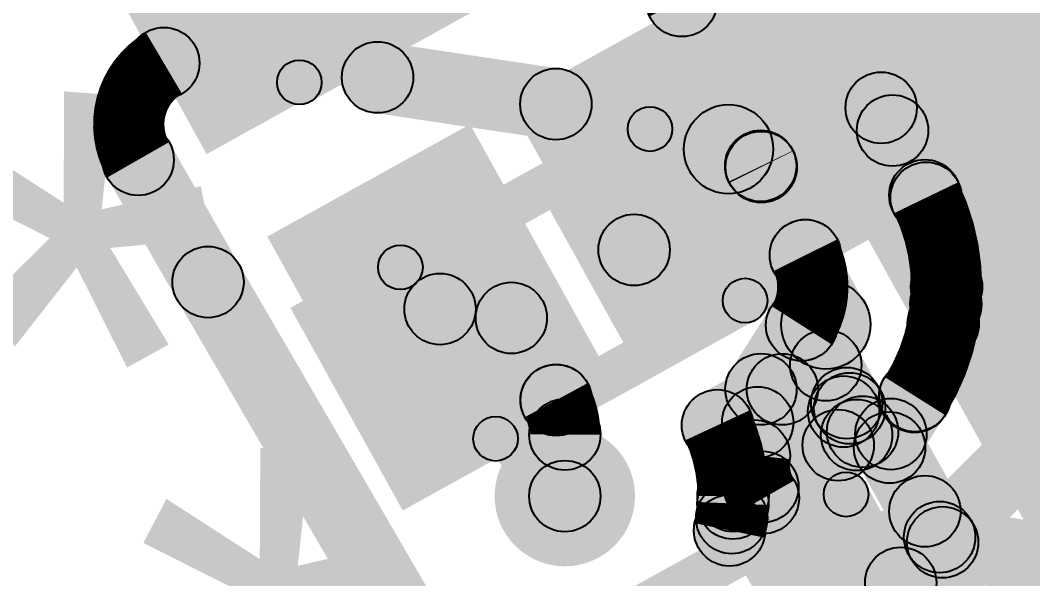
# Model space of a CAD drawing. Header units: millimetres. Extents: x 2.72 to 4.82, y 2.46 to 3.29.
# Drawn here: x 2.7739 to 2.8875, y 2.9487 to 3.0114 of the extents above; entities that cross this region are included whole.
import ezdxf

# ---------------------------------------------------------------- set-up
doc = ezdxf.new("R2010")
doc.units = ezdxf.units.MM
doc.header["$MEASUREMENT"] = 0
for name, color, linetype in [('BottomLayer', 5, 'Continuous'), ('BottomPaste', 16, 'Continuous'), ('BottomSolder', 6, 'Continuous'), ('TopLayer', 1, 'Continuous'), ('TopOverlay', 2, 'Continuous'), ('TopPaste', 8, 'Continuous'), ('TopSolder', 216, 'Continuous'), ('ViaHoleLayer', 16, 'Continuous')]:
    doc.layers.add(name, color=color, linetype=linetype)

# ---------------------------------------------------------------- blocks, each defined once
blk = doc.blocks.new('CAP_0201_B_34')
at = {"layer": 'BottomLayer'}
for points in [[(-0.0177165, 0.0059055), (-0.0059055, 0.0059055), (-0.0059055, -0.0059055), (-0.0177165, -0.0059055)], [(0.0059055, 0.0059055), (0.0177165, 0.0059055), (0.0177165, -0.0059055), (0.0059055, -0.0059055)]]:
    blk.add_hatch(color=5, dxfattribs=at).paths.add_polyline_path(points)
at = {"layer": 'BottomPaste'}
for points in [[(-0.0177165, 0.0059055), (-0.0059055, 0.0059055), (-0.0059055, -0.0059055), (-0.0177165, -0.0059055)], [(0.0059055, 0.0059055), (0.0177165, 0.0059055), (0.0177165, -0.0059055), (0.0059055, -0.0059055)]]:
    blk.add_hatch(color=16, dxfattribs=at).paths.add_polyline_path(points)
at = {"layer": 'BottomSolder'}
for points in [[(-0.0198819, 0.0080709), (-0.0037401, 0.0080709), (-0.0037401, -0.0080709), (-0.0198819, -0.0080709)], [(0.0037401, 0.0080709), (0.0198819, 0.0080709), (0.0198819, -0.0080709), (0.0037401, -0.0080709)]]:
    blk.add_hatch(color=6, dxfattribs=at).paths.add_polyline_path(points)
blk = doc.blocks.new('R__0402_B_71')
at = {"layer": 'BottomLayer'}
for points in [[(-0.0095, 0.0125), (-0.0095, -0.0125), (-0.0275, -0.0125), (-0.0275, 0.0125)], [(0.0275, 0.0125), (0.0275, -0.0125), (0.0095, -0.0125), (0.0095, 0.0125)]]:
    blk.add_hatch(color=5, dxfattribs=at).paths.add_polyline_path(points)
at = {"layer": 'BottomPaste'}
for points in [[(-0.0095, 0.0125), (-0.0095, -0.0125), (-0.0275, -0.0125), (-0.0275, 0.0125)], [(0.0275, 0.0125), (0.0275, -0.0125), (0.0095, -0.0125), (0.0095, 0.0125)]]:
    blk.add_hatch(color=16, dxfattribs=at).paths.add_polyline_path(points)
at = {"layer": 'BottomSolder'}
for points in [[(-0.0055, 0.0165), (-0.0055, -0.0165), (-0.0315, -0.0165), (-0.0315, 0.0165)], [(0.0315, 0.0165), (0.0315, -0.0165), (0.0055, -0.0165), (0.0055, 0.0165)]]:
    blk.add_hatch(color=6, dxfattribs=at).paths.add_polyline_path(points)
blk = doc.blocks.new('LED_0201_140')
at = {"layer": 'TopLayer'}
for points in [[(-0.011811, 0.00688975), (-0.003937, 0.00688975), (-0.003937, -0.00688975), (-0.011811, -0.00688975)], [(0.003937, 0.00688975), (0.011811, 0.00688975), (0.011811, -0.00688975), (0.003937, -0.00688975)]]:
    blk.add_hatch(color=1, dxfattribs=at).paths.add_polyline_path(points)
at = {"layer": 'TopOverlay'}
h = blk.add_hatch(color=2, dxfattribs=at)
edge = h.paths.add_edge_path()
edge.add_arc((-0.016, 0.011), 0.0025, 0, 360)
h = blk.add_hatch(color=2, dxfattribs=at)
edge = h.paths.add_edge_path()
edge.add_arc((-0.016, 0.011), 0.0025, 0, 360)
for points in [[(0.016, 0.0135), (0.016, 0.0085), (-0.016, 0.0085), (-0.016, 0.0135)], [(0.015999, -0.0130006), (0.028999, -0.0130006), (0.028999, 0.0129994), (0.015999, 0.0129994)], [(-0.0135, -0.011), (-0.0185, -0.011), (-0.0185, 0.011), (-0.0135, 0.011)], [(0.0130006, -0.0109996), (0.0170006, -0.0109996), (0.0170006, 0.0110004), (0.0130006, 0.0110004)], [(0.016, -0.0085), (0.016, -0.0135), (-0.016, -0.0135), (-0.016, -0.0085)]]:
    blk.add_hatch(color=2, dxfattribs=at).paths.add_polyline_path(points)
h = blk.add_hatch(color=2, dxfattribs=at)
edge = h.paths.add_edge_path()
edge.add_arc((0.016, 0.011), 0.0025, 0, 360)
h = blk.add_hatch(color=2, dxfattribs=at)
edge = h.paths.add_edge_path()
edge.add_arc((-0.016, -0.011), 0.0025, 0, 360)
h = blk.add_hatch(color=2, dxfattribs=at)
edge = h.paths.add_edge_path()
edge.add_arc((-0.016, -0.011), 0.0025, 0, 360)
h = blk.add_hatch(color=2, dxfattribs=at)
edge = h.paths.add_edge_path()
edge.add_arc((0.016, -0.011), 0.0025, 0, 360)
at = {"layer": 'TopPaste'}
for points in [[(-0.011811, 0.00688975), (-0.003937, 0.00688975), (-0.003937, -0.00688975), (-0.011811, -0.00688975)], [(0.003937, 0.00688975), (0.011811, 0.00688975), (0.011811, -0.00688975), (0.003937, -0.00688975)]]:
    blk.add_hatch(color=8, dxfattribs=at).paths.add_polyline_path(points)
at = {"layer": 'TopSolder'}
for points in [[(-0.0139764, 0.00905515), (-0.0017716, 0.00905515), (-0.0017716, -0.00905515), (-0.0139764, -0.00905515)], [(0.0017716, 0.00905515), (0.0139764, 0.00905515), (0.0139764, -0.00905515), (0.0017716, -0.00905515)]]:
    blk.add_hatch(color=216, dxfattribs=at).paths.add_polyline_path(points)
at = {"layer": 'TopOverlay'}
for centre in [(-0.016, 0.011), (-0.016, 0.011), (0.016, 0.011), (-0.016, -0.011), (-0.016, -0.011), (0.016, -0.011)]:
    blk.add_circle(centre, 0.0025, dxfattribs=at)
blk = doc.blocks.new('LED_0201_141')
at = {"layer": 'TopLayer'}
for points in [[(-0.011811, 0.00688975), (-0.003937, 0.00688975), (-0.003937, -0.00688975), (-0.011811, -0.00688975)], [(0.003937, 0.00688975), (0.011811, 0.00688975), (0.011811, -0.00688975), (0.003937, -0.00688975)]]:
    blk.add_hatch(color=1, dxfattribs=at).paths.add_polyline_path(points)
at = {"layer": 'TopOverlay'}
h = blk.add_hatch(color=2, dxfattribs=at)
edge = h.paths.add_edge_path()
edge.add_arc((-0.016, 0.011), 0.0025, 0, 360)
h = blk.add_hatch(color=2, dxfattribs=at)
edge = h.paths.add_edge_path()
edge.add_arc((-0.016, 0.011), 0.0025, 0, 360)
for points in [[(0.016, 0.0135), (0.016, 0.0085), (-0.016, 0.0085), (-0.016, 0.0135)], [(0.015999, -0.0130006), (0.028999, -0.0130006), (0.028999, 0.0129994), (0.015999, 0.0129994)], [(-0.0135, -0.011), (-0.0185, -0.011), (-0.0185, 0.011), (-0.0135, 0.011)], [(0.0130006, -0.0109996), (0.0170006, -0.0109996), (0.0170006, 0.0110004), (0.0130006, 0.0110004)], [(0.016, -0.0085), (0.016, -0.0135), (-0.016, -0.0135), (-0.016, -0.0085)]]:
    blk.add_hatch(color=2, dxfattribs=at).paths.add_polyline_path(points)
h = blk.add_hatch(color=2, dxfattribs=at)
edge = h.paths.add_edge_path()
edge.add_arc((0.016, 0.011), 0.0025, 0, 360)
h = blk.add_hatch(color=2, dxfattribs=at)
edge = h.paths.add_edge_path()
edge.add_arc((-0.016, -0.011), 0.0025, 0, 360)
h = blk.add_hatch(color=2, dxfattribs=at)
edge = h.paths.add_edge_path()
edge.add_arc((-0.016, -0.011), 0.0025, 0, 360)
h = blk.add_hatch(color=2, dxfattribs=at)
edge = h.paths.add_edge_path()
edge.add_arc((0.016, -0.011), 0.0025, 0, 360)
at = {"layer": 'TopPaste'}
for points in [[(-0.011811, 0.00688975), (-0.003937, 0.00688975), (-0.003937, -0.00688975), (-0.011811, -0.00688975)], [(0.003937, 0.00688975), (0.011811, 0.00688975), (0.011811, -0.00688975), (0.003937, -0.00688975)]]:
    blk.add_hatch(color=8, dxfattribs=at).paths.add_polyline_path(points)
at = {"layer": 'TopSolder'}
for points in [[(-0.0139764, 0.00905515), (-0.0017716, 0.00905515), (-0.0017716, -0.00905515), (-0.0139764, -0.00905515)], [(0.0017716, 0.00905515), (0.0139764, 0.00905515), (0.0139764, -0.00905515), (0.0017716, -0.00905515)]]:
    blk.add_hatch(color=216, dxfattribs=at).paths.add_polyline_path(points)
at = {"layer": 'TopOverlay'}
for centre in [(-0.016, 0.011), (-0.016, 0.011), (0.016, 0.011), (-0.016, -0.011), (-0.016, -0.011), (0.016, -0.011)]:
    blk.add_circle(centre, 0.0025, dxfattribs=at)
blk = doc.blocks.new('LED_0201_142')
at = {"layer": 'TopLayer'}
for points in [[(-0.011811, 0.00688975), (-0.003937, 0.00688975), (-0.003937, -0.00688975), (-0.011811, -0.00688975)], [(0.003937, 0.00688975), (0.011811, 0.00688975), (0.011811, -0.00688975), (0.003937, -0.00688975)]]:
    blk.add_hatch(color=1, dxfattribs=at).paths.add_polyline_path(points)
at = {"layer": 'TopOverlay'}
h = blk.add_hatch(color=2, dxfattribs=at)
edge = h.paths.add_edge_path()
edge.add_arc((-0.016, 0.011), 0.0025, 0, 360)
h = blk.add_hatch(color=2, dxfattribs=at)
edge = h.paths.add_edge_path()
edge.add_arc((-0.016, 0.011), 0.0025, 0, 360)
for points in [[(0.016, 0.0135), (0.016, 0.0085), (-0.016, 0.0085), (-0.016, 0.0135)], [(0.015999, -0.0130006), (0.028999, -0.0130006), (0.028999, 0.0129994), (0.015999, 0.0129994)], [(-0.0135, -0.011), (-0.0185, -0.011), (-0.0185, 0.011), (-0.0135, 0.011)], [(0.0130006, -0.0109996), (0.0170006, -0.0109996), (0.0170006, 0.0110004), (0.0130006, 0.0110004)], [(0.016, -0.0085), (0.016, -0.0135), (-0.016, -0.0135), (-0.016, -0.0085)]]:
    blk.add_hatch(color=2, dxfattribs=at).paths.add_polyline_path(points)
h = blk.add_hatch(color=2, dxfattribs=at)
edge = h.paths.add_edge_path()
edge.add_arc((0.016, 0.011), 0.0025, 0, 360)
h = blk.add_hatch(color=2, dxfattribs=at)
edge = h.paths.add_edge_path()
edge.add_arc((-0.016, -0.011), 0.0025, 0, 360)
h = blk.add_hatch(color=2, dxfattribs=at)
edge = h.paths.add_edge_path()
edge.add_arc((-0.016, -0.011), 0.0025, 0, 360)
h = blk.add_hatch(color=2, dxfattribs=at)
edge = h.paths.add_edge_path()
edge.add_arc((0.016, -0.011), 0.0025, 0, 360)
at = {"layer": 'TopPaste'}
for points in [[(-0.011811, 0.00688975), (-0.003937, 0.00688975), (-0.003937, -0.00688975), (-0.011811, -0.00688975)], [(0.003937, 0.00688975), (0.011811, 0.00688975), (0.011811, -0.00688975), (0.003937, -0.00688975)]]:
    blk.add_hatch(color=8, dxfattribs=at).paths.add_polyline_path(points)
at = {"layer": 'TopSolder'}
for points in [[(-0.0139764, 0.00905515), (-0.0017716, 0.00905515), (-0.0017716, -0.00905515), (-0.0139764, -0.00905515)], [(0.0017716, 0.00905515), (0.0139764, 0.00905515), (0.0139764, -0.00905515), (0.0017716, -0.00905515)]]:
    blk.add_hatch(color=216, dxfattribs=at).paths.add_polyline_path(points)
at = {"layer": 'TopOverlay'}
for centre in [(-0.016, 0.011), (-0.016, 0.011), (0.016, 0.011), (-0.016, -0.011), (-0.016, -0.011), (0.016, -0.011)]:
    blk.add_circle(centre, 0.0025, dxfattribs=at)

msp = doc.modelspace()

# ---------------------------------------------------------------- hatches: boundary and pattern name
at = {"layer": 'BottomLayer'}
for points in [[(3.0200358, 2.7143555), (3.0459999, 2.7287477), (2.8016136, 3.1696323), (2.7756495, 3.1552401)], [(2.792059145776159, 3.003160239745876), (2.787995254223841, 3.010051160254124), (2.825968054223841, 3.032445460254124), (2.830031945776159, 3.025554539745876)], [(2.8706186, 3.0247662), (2.8290005, 3.0016969), (2.8432236, 2.9760378), (2.8848417, 2.9991071)], [(2.848987902181129, 2.994513950605582), (2.857734097818871, 2.999362049394418), (2.868642297818872, 2.979683149394418), (2.859896102181128, 2.974835050605582)], [(2.783672430547067, 2.993760838794345), (2.790618369452933, 2.997729961205655), (2.798458169452933, 2.984010361205655), (2.791512230547067, 2.980041238794345)], [(2.79152716426872, 2.980015330183964), (2.79844323573128, 2.984036269816036), (2.82345803573128, 2.941010469816036), (2.81654196426872, 2.936989530183964)], [(2.817671798822648, 2.976781199215099), (2.824328201177352, 2.981218800784901), (2.838328201177351, 2.960218800784901), (2.831671798822649, 2.955781199215099)], [(2.85405712323504, 2.96245161272052), (2.85017867676496, 2.96944858727948), (2.86232617676496, 2.976181987279479), (2.86620462323504, 2.969185012720521)], [(2.860766902183982, 2.970744295773696), (2.867763897816018, 2.974622704226304), (2.870439097816018, 2.969796404226304), (2.863442102183982, 2.965917995773696)], [(2.856572172875254, 2.967158472875254), (2.862229027124746, 2.972815327124746), (2.868495127124746, 2.966549227124746), (2.862838272875254, 2.960892372875254)], [(2.860039727124746, 2.956205572875254), (2.854382872875254, 2.961862427124746), (2.863789072875254, 2.971268627124746), (2.869445927124746, 2.965611772875254)], [(2.863442148580004, 2.965917912073484), (2.870439051419996, 2.969796487926516), (2.871893551419996, 2.967172587926516), (2.864896648580004, 2.963294012073484)], [(2.862771517241795, 2.965546268608304), (2.869768482758206, 2.969424731391696), (2.871222982758205, 2.966800731391696), (2.864226017241795, 2.962922268608304)], [(2.855795121015197, 2.953675611490055), (2.851916678984803, 2.960672588509945), (2.865785278984804, 2.968359988509945), (2.869663721015197, 2.961363011490054)], [(2.856540727124746, 2.952706572875254), (2.850883872875254, 2.958363427124746), (2.854382872875254, 2.961862427124746), (2.860039727124746, 2.956205572875254)], [(2.844593421058866, 2.926504343435199), (2.840434378941134, 2.933338256564801), (2.870590378941134, 2.951690856564801), (2.874749421058866, 2.944856943435199)]]:
    msp.add_hatch(color=5, dxfattribs=at).paths.add_polyline_path(points)
h = msp.add_hatch(color=5, dxfattribs=at)
edge = h.paths.add_edge_path()
edge.add_arc((2.7900272, 3.0066057), 0.004, 0, 360)
h = msp.add_hatch(color=5, dxfattribs=at)
edge = h.paths.add_edge_path()
edge.add_arc((2.7900272, 3.0066057), 0.004, 0, 360)
h = msp.add_hatch(color=5, dxfattribs=at)
edge = h.paths.add_edge_path()
edge.add_arc((2.853361, 2.996938), 0.005, 0, 360)
h = msp.add_hatch(color=5, dxfattribs=at)
edge = h.paths.add_edge_path()
edge.add_arc((2.7871454, 2.9957454), 0.004, 0, 360)
h = msp.add_hatch(color=5, dxfattribs=at)
edge = h.paths.add_edge_path()
edge.add_arc((2.7871454, 2.9957454), 0.004, 0, 360)
h = msp.add_hatch(color=5, dxfattribs=at)
edge = h.paths.add_edge_path()
edge.add_arc((2.7949852, 2.9820258), 0.004, 0, 360)
h = msp.add_hatch(color=5, dxfattribs=at)
edge = h.paths.add_edge_path()
edge.add_arc((2.7949852, 2.9820258), 0.004, 0, 360)
h = msp.add_hatch(color=5, dxfattribs=at)
edge = h.paths.add_edge_path()
edge.add_arc((2.821, 2.979), 0.004, 0, 360)
h = msp.add_hatch(color=5, dxfattribs=at)
edge = h.paths.add_edge_path()
edge.add_arc((2.8642692, 2.9772591), 0.005, 0, 360)
h = msp.add_hatch(color=5, dxfattribs=at)
edge = h.paths.add_edge_path()
edge.add_arc((2.8642654, 2.9726835), 0.004, 0, 360)
h = msp.add_hatch(color=5, dxfattribs=at)
edge = h.paths.add_edge_path()
edge.add_arc((2.8642654, 2.9726835), 0.004, 0, 360)
h = msp.add_hatch(color=5, dxfattribs=at)
edge = h.paths.add_edge_path()
edge.add_arc((2.8594006, 2.9699869), 0.004, 0, 360)
h = msp.add_hatch(color=5, dxfattribs=at)
edge = h.paths.add_edge_path()
edge.add_arc((2.8666175, 2.9684402), 0.004, 0, 360)
h = msp.add_hatch(color=5, dxfattribs=at)
edge = h.paths.add_edge_path()
edge.add_arc((2.8669406, 2.9678572), 0.004, 0, 360)
h = msp.add_hatch(color=5, dxfattribs=at)
edge = h.paths.add_edge_path()
edge.add_arc((2.8669406, 2.9678572), 0.004, 0, 360)
h = msp.add_hatch(color=5, dxfattribs=at)
edge = h.paths.add_edge_path()
edge.add_arc((2.86627, 2.9674855), 0.004, 0, 360)
h = msp.add_hatch(color=5, dxfattribs=at)
edge = h.paths.add_edge_path()
edge.add_arc((2.8521179, 2.9659501), 0.004, 0, 360)
h = msp.add_hatch(color=5, dxfattribs=at)
edge = h.paths.add_edge_path()
edge.add_arc((2.8521179, 2.9659501), 0.004, 0, 360)
h = msp.add_hatch(color=5, dxfattribs=at)
edge = h.paths.add_edge_path()
edge.add_arc((2.8677245, 2.9648615), 0.004, 0, 360)
h = msp.add_hatch(color=5, dxfattribs=at)
edge = h.paths.add_edge_path()
edge.add_arc((2.8677245, 2.9648615), 0.004, 0, 360)
h = msp.add_hatch(color=5, dxfattribs=at)
edge = h.paths.add_edge_path()
edge.add_arc((2.8683951, 2.9652333), 0.004, 0, 360)
h = msp.add_hatch(color=5, dxfattribs=at)
edge = h.paths.add_edge_path()
edge.add_arc((2.8656667, 2.9637208), 0.004, 0, 360)
h = msp.add_hatch(color=5, dxfattribs=at)
edge = h.paths.add_edge_path()
edge.add_arc((2.835, 2.958), 0.007874, 0, 360)
h = msp.add_hatch(color=5, dxfattribs=at)
edge = h.paths.add_edge_path()
edge.add_arc((2.8572113, 2.959034), 0.004, 0, 360)
h = msp.add_hatch(color=5, dxfattribs=at)
edge = h.paths.add_edge_path()
edge.add_arc((2.8572113, 2.959034), 0.004, 0, 360)
h = msp.add_hatch(color=5, dxfattribs=at)
edge = h.paths.add_edge_path()
edge.add_arc((2.835, 2.958), 0.004, 0, 360)
h = msp.add_hatch(color=5, dxfattribs=at)
edge = h.paths.add_edge_path()
edge.add_arc((2.853874, 2.958), 0.004, 0, 360)
h = msp.add_hatch(color=5, dxfattribs=at)
edge = h.paths.add_edge_path()
edge.add_arc((2.8538559, 2.9571741), 0.004, 0, 360)
h = msp.add_hatch(color=5, dxfattribs=at)
edge = h.paths.add_edge_path()
edge.add_arc((2.8538559, 2.9571741), 0.004, 0, 360)
h = msp.add_hatch(color=5, dxfattribs=at)
edge = h.paths.add_edge_path()
edge.add_arc((2.8537123, 2.955535), 0.004, 0, 360)
h = msp.add_hatch(color=5, dxfattribs=at)
edge = h.paths.add_edge_path()
edge.add_arc((2.8534779, 2.9541533), 0.004, 0, 360)
h = msp.add_hatch(color=5, dxfattribs=at)
edge = h.paths.add_edge_path()
edge.add_arc((2.8726699, 2.9482739), 0.004, 0, 360)
at = {"layer": 'TopLayer'}
for points in [[(2.874582527124746, 2.996204172875254), (2.868925672875254, 3.001861027124746), (3.056319272875254, 3.189254627124746), (3.061976127124746, 3.183597772875254)], [(2.879867127124746, 2.950577172875254), (2.874210272875254, 2.956234027124746), (3.107208672875254, 3.189232427124746), (3.112865527124746, 3.183575572875254)], [(2.880561927124746, 2.976727772875254), (2.874905072875254, 2.982384627124746), (3.081763972875254, 3.189243527124746), (3.087420827124746, 3.183586672875254)], [(2.858051667419874, 3.018295969006488), (2.865268732580126, 3.021747630993512), (2.874085432580126, 3.003312830993512), (2.866868367419874, 2.999861169006488)], [(2.803387088405186, 3.016015895760702), (2.810399311594814, 3.019866704239298), (2.817506111594815, 3.006925404239298), (2.810493888405186, 3.003074595760702)], [(2.860099472875254, 3.014542772875254), (2.865756327124746, 3.020199627124746), (2.976746427124746, 2.909209527124746), (2.971089572875254, 2.903552672875254)], [(2.844510572022866, 3.011842959382144), (2.851727627977134, 3.015294640617856), (2.860578727977134, 2.996788040617856), (2.853361672022866, 2.993336359382144)], [(2.813406638188279, 3.001044254588527), (2.814593361811721, 3.008955745411473), (2.834593361811721, 3.005955745411473), (2.833406638188279, 2.998044254588527)], [(2.830474665692663, 3.000110021687554), (2.837525334307336, 3.003889978312446), (2.846298934307336, 2.987524778312446), (2.839248265692663, 2.983744821687554)], [(2.866899183944316, 2.999798160201443), (2.874054616055684, 3.003375839798557), (2.878961116055684, 2.993562739798556), (2.871805683944316, 2.989985060201443)], [(2.85335668139463, 2.993346833191225), (2.86058371860537, 2.996777566808775), (2.86059591860537, 2.996751866808775), (2.85336888139463, 2.993321133191226)], [(2.853452591236, 2.993150345618), (2.860608008763999, 2.996728054382), (2.865552008763999, 2.986840054382), (2.858396591236001, 2.983262345618)], [(2.858362857924704, 2.983331465678431), (2.865585742075296, 2.986770934321569), (2.865589742075296, 2.986762534321569), (2.858366857924704, 2.983323065678431)], [(2.825488401678698, 2.976084620865251), (2.832511598321302, 2.979915379134749), (2.837534698321301, 2.970706179134749), (2.830511501678699, 2.966875420865251)], [(2.874619772875254, 2.974566672875254), (2.880276627124746, 2.980223527124746), (2.972422027124746, 2.888078127124746), (2.966765172875254, 2.882421272875254)], [(2.860376824887287, 2.96785592591532), (2.853623175112713, 2.972144074084681), (2.858177775112713, 2.979317374084681), (2.864931424887287, 2.975029225915319)], [(2.86494659321602, 2.975053304239987), (2.85816260678398, 2.979293295760013), (2.85816360678398, 2.979294895760013), (2.86494759321602, 2.975054904239987)], [(2.874948213422149, 2.962821107858324), (2.868194586577852, 2.967109292141676), (2.870840086577851, 2.971275792141676), (2.877593713422149, 2.966987607858324)], [(2.830486483070505, 2.966922019463392), (2.837559716929495, 2.970659580536609), (2.837569016929495, 2.970641980536608), (2.830495783070505, 2.966904419463392)], [(2.860608249820422, 2.965882895719875), (2.852647950179578, 2.966678904280125), (2.853019850179578, 2.970398004280125), (2.860980149820421, 2.969601995719874)], [(2.860236239223362, 2.96216368976067), (2.852275960776639, 2.962959910239329), (2.852647960776638, 2.966679010239329), (2.860608239223362, 2.96588278976067)], [(2.867921722964832, 2.961514758283658), (2.874918677035168, 2.965393241716342), (2.878880277035168, 2.958246341716342), (2.871883322964832, 2.954367858283658)], [(2.830999700003759, 2.964920026594607), (2.838999699996241, 2.964920373405393), (2.838999999996241, 2.958000173405393), (2.831000000003759, 2.957999826594607)], [(2.853793799927588, 2.955796842781671), (2.860741000072412, 2.959763757218329), (2.868247200072412, 2.946618257218328), (2.861299999927588, 2.942651342781672)], [(2.871908220568705, 2.954323606633618), (2.878855379431295, 2.958290593366382), (2.880846079431295, 2.954804393366382), (2.873898920568704, 2.950837406633618)], [(2.876712901355713, 2.948875658609609), (2.878032098644287, 2.956766141390391), (2.892247198644287, 2.954389541390391), (2.890928001355713, 2.946499058609609)]]:
    msp.add_hatch(color=1, dxfattribs=at).paths.add_polyline_path(points)
h = msp.add_hatch(color=1, dxfattribs=at)
edge = h.paths.add_edge_path()
edge.add_arc((2.8481191, 3.0135688), 0.004, 0, 360)
h = msp.add_hatch(color=1, dxfattribs=at)
edge = h.paths.add_edge_path()
edge.add_arc((2.8481191, 3.0135688), 0.004, 0, 360)
h = msp.add_hatch(color=1, dxfattribs=at)
edge = h.paths.add_edge_path()
edge.add_arc((2.814, 3.005), 0.004, 0, 360)
h = msp.add_hatch(color=1, dxfattribs=at)
edge = h.paths.add_edge_path()
edge.add_arc((2.814, 3.005), 0.004, 0, 360)
h = msp.add_hatch(color=1, dxfattribs=at)
edge = h.paths.add_edge_path()
edge.add_arc((2.834, 3.002), 0.004, 0, 360)
h = msp.add_hatch(color=1, dxfattribs=at)
edge = h.paths.add_edge_path()
edge.add_arc((2.834, 3.002), 0.004, 0, 360)
h = msp.add_hatch(color=1, dxfattribs=at)
edge = h.paths.add_edge_path()
edge.add_arc((2.8704769, 3.001587), 0.004, 0, 360)
h = msp.add_hatch(color=1, dxfattribs=at)
edge = h.paths.add_edge_path()
edge.add_arc((2.8704769, 3.001587), 0.004, 0, 360)
h = msp.add_hatch(color=1, dxfattribs=at)
edge = h.paths.add_edge_path()
edge.add_arc((2.8717541, 2.9990326), 0.004, 0, 360)
h = msp.add_hatch(color=1, dxfattribs=at)
edge = h.paths.add_edge_path()
edge.add_arc((2.8569702, 2.9950622), 0.004, 0, 360)
h = msp.add_hatch(color=1, dxfattribs=at)
edge = h.paths.add_edge_path()
edge.add_arc((2.8569702, 2.9950622), 0.004, 0, 360)
h = msp.add_hatch(color=1, dxfattribs=at)
edge = h.paths.add_edge_path()
edge.add_arc((2.8569824, 2.9950365), 0.004, 0, 360)
h = msp.add_hatch(color=1, dxfattribs=at)
edge = h.paths.add_edge_path()
edge.add_arc((2.8569825, 2.9950365), 0.004, 0, 360)
h = msp.add_hatch(color=1, dxfattribs=at)
edge = h.paths.add_edge_path()
edge.add_arc((2.8570303, 2.9949392), 0.004, 0, 360)
h = msp.add_hatch(color=1, dxfattribs=at)
edge = h.paths.add_edge_path()
edge.add_arc((2.8570303, 2.9949392), 0.004, 0, 360)
h = msp.add_hatch(color=1, dxfattribs=at)
edge = h.paths.add_edge_path()
edge.add_arc((2.8753834, 2.9917739), 0.004, 0, 360)
h = msp.add_hatch(color=1, dxfattribs=at)
edge = h.paths.add_edge_path()
edge.add_arc((2.875522, 2.9914922), 0.004, 0, 360)
h = msp.add_hatch(color=1, dxfattribs=at)
edge = h.paths.add_edge_path()
edge.add_arc((2.8427736, 2.9856348), 0.004, 0, 360)
h = msp.add_hatch(color=1, dxfattribs=at)
edge = h.paths.add_edge_path()
edge.add_arc((2.8619743, 2.9850512), 0.004, 0, 360)
h = msp.add_hatch(color=1, dxfattribs=at)
edge = h.paths.add_edge_path()
edge.add_arc((2.8619743, 2.9850512), 0.004, 0, 360)
h = msp.add_hatch(color=1, dxfattribs=at)
edge = h.paths.add_edge_path()
edge.add_arc((2.8619783, 2.9850428), 0.004, 0, 360)
h = msp.add_hatch(color=1, dxfattribs=at)
edge = h.paths.add_edge_path()
edge.add_arc((2.8619784, 2.9850429), 0.004, 0, 360)
h = msp.add_hatch(color=1, dxfattribs=at)
edge = h.paths.add_edge_path()
edge.add_arc((2.8778143, 2.9814825), 0.004, 0, 360)
h = msp.add_hatch(color=1, dxfattribs=at)
edge = h.paths.add_edge_path()
edge.add_arc((2.8778143, 2.9814825), 0.004, 0, 360)
h = msp.add_hatch(color=1, dxfattribs=at)
edge = h.paths.add_edge_path()
edge.add_arc((2.8777335, 2.9795562), 0.004, 0, 360)
h = msp.add_hatch(color=1, dxfattribs=at)
edge = h.paths.add_edge_path()
edge.add_arc((2.829, 2.978), 0.004, 0, 360)
h = msp.add_hatch(color=1, dxfattribs=at)
edge = h.paths.add_edge_path()
edge.add_arc((2.8615546, 2.9771733), 0.004, 0, 360)
h = msp.add_hatch(color=1, dxfattribs=at)
edge = h.paths.add_edge_path()
edge.add_arc((2.8615546, 2.9771733), 0.004, 0, 360)
h = msp.add_hatch(color=1, dxfattribs=at)
edge = h.paths.add_edge_path()
edge.add_arc((2.8615546, 2.9771733), 0.004, 0, 360)
h = msp.add_hatch(color=1, dxfattribs=at)
edge = h.paths.add_edge_path()
edge.add_arc((2.8615556, 2.9771749), 0.004, 0, 360)
h = msp.add_hatch(color=1, dxfattribs=at)
edge = h.paths.add_edge_path()
edge.add_arc((2.8615556, 2.9771749), 0.004, 0, 360)
h = msp.add_hatch(color=1, dxfattribs=at)
edge = h.paths.add_edge_path()
edge.add_arc((2.8615556, 2.9771749), 0.004, 0, 360)
h = msp.add_hatch(color=1, dxfattribs=at)
edge = h.paths.add_edge_path()
edge.add_arc((2.8774482, 2.9773951), 0.004, 0, 360)
h = msp.add_hatch(color=1, dxfattribs=at)
edge = h.paths.add_edge_path()
edge.add_arc((2.857, 2.97), 0.004, 0, 360)
h = msp.add_hatch(color=1, dxfattribs=at)
edge = h.paths.add_edge_path()
edge.add_arc((2.857, 2.97), 0.004, 0, 360)
h = msp.add_hatch(color=1, dxfattribs=at)
edge = h.paths.add_edge_path()
edge.add_arc((2.8742169, 2.9691317), 0.004, 0, 360)
h = msp.add_hatch(color=1, dxfattribs=at)
edge = h.paths.add_edge_path()
edge.add_arc((2.8742758, 2.9692248), 0.004, 0, 360)
h = msp.add_hatch(color=1, dxfattribs=at)
edge = h.paths.add_edge_path()
edge.add_arc((2.8340231, 2.9687908), 0.004, 0, 360)
h = msp.add_hatch(color=1, dxfattribs=at)
edge = h.paths.add_edge_path()
edge.add_arc((2.8340231, 2.9687908), 0.004, 0, 360)
h = msp.add_hatch(color=1, dxfattribs=at)
edge = h.paths.add_edge_path()
edge.add_arc((2.8340324, 2.9687732), 0.004, 0, 360)
h = msp.add_hatch(color=1, dxfattribs=at)
edge = h.paths.add_edge_path()
edge.add_arc((2.8340325, 2.9687733), 0.004, 0, 360)
h = msp.add_hatch(color=1, dxfattribs=at)
edge = h.paths.add_edge_path()
edge.add_arc((2.8566281, 2.9662809), 0.004, 0, 360)
h = msp.add_hatch(color=1, dxfattribs=at)
edge = h.paths.add_edge_path()
edge.add_arc((2.8566281, 2.9662809), 0.004, 0, 360)
h = msp.add_hatch(color=1, dxfattribs=at)
edge = h.paths.add_edge_path()
edge.add_arc((2.8349997, 2.9649202), 0.004, 0, 360)
h = msp.add_hatch(color=1, dxfattribs=at)
edge = h.paths.add_edge_path()
edge.add_arc((2.8349997, 2.9649202), 0.004, 0, 360)
h = msp.add_hatch(color=1, dxfattribs=at)
edge = h.paths.add_edge_path()
edge.add_arc((2.8715714, 2.9649652), 0.004, 0, 360)
h = msp.add_hatch(color=1, dxfattribs=at)
edge = h.paths.add_edge_path()
edge.add_arc((2.8714202, 2.963454), 0.004, 0, 360)
h = msp.add_hatch(color=1, dxfattribs=at)
edge = h.paths.add_edge_path()
edge.add_arc((2.8562561, 2.9625618), 0.004, 0, 360)
h = msp.add_hatch(color=1, dxfattribs=at)
edge = h.paths.add_edge_path()
edge.add_arc((2.8562562, 2.9625618), 0.004, 0, 360)
h = msp.add_hatch(color=1, dxfattribs=at)
edge = h.paths.add_edge_path()
edge.add_arc((2.835, 2.958), 0.007874, 0, 360)
h = msp.add_hatch(color=1, dxfattribs=at)
edge = h.paths.add_edge_path()
edge.add_arc((2.835, 2.958), 0.004, 0, 360)
h = msp.add_hatch(color=1, dxfattribs=at)
edge = h.paths.add_edge_path()
edge.add_arc((2.8572673, 2.9577802), 0.004, 0, 360)
h = msp.add_hatch(color=1, dxfattribs=at)
edge = h.paths.add_edge_path()
edge.add_arc((2.8572674, 2.9577803), 0.004, 0, 360)
h = msp.add_hatch(color=1, dxfattribs=at)
edge = h.paths.add_edge_path()
edge.add_arc((2.8572674, 2.9577803), 0.004, 0, 360)
h = msp.add_hatch(color=1, dxfattribs=at)
edge = h.paths.add_edge_path()
edge.add_arc((2.8572674, 2.9577803), 0.004, 0, 360)
h = msp.add_hatch(color=1, dxfattribs=at)
edge = h.paths.add_edge_path()
edge.add_arc((2.8753818, 2.9563071), 0.004, 0, 360)
h = msp.add_hatch(color=1, dxfattribs=at)
edge = h.paths.add_edge_path()
edge.add_arc((2.8753818, 2.9563071), 0.004, 0, 360)
h = msp.add_hatch(color=1, dxfattribs=at)
edge = h.paths.add_edge_path()
edge.add_arc((2.8770387, 2.9534056), 0.004, 0, 360)
h = msp.add_hatch(color=1, dxfattribs=at)
edge = h.paths.add_edge_path()
edge.add_arc((2.8773725, 2.9528209), 0.004, 0, 360)
h = msp.add_hatch(color=1, dxfattribs=at)
edge = h.paths.add_edge_path()
edge.add_arc((2.8773725, 2.9528209), 0.004, 0, 360)
at = {"layer": 'ViaHoleLayer'}
h = msp.add_hatch(color=16, dxfattribs=at)
edge = h.paths.add_edge_path()
edge.add_arc((2.835, 2.958), 0.0059055, 0, 360)

# ---------------------------------------------------------------- linework, layer by layer
at = {"layer": 'BottomLayer', "const_width": 0.008}
for points in [[(2.7871454, 2.9957454, -0.4101936058040624), (2.7900272, 3.0066057)], [(2.8521179, 2.9659501, -0.1091277232605788), (2.853874, 2.958)], [(2.8538559, 2.9571741, -0.0403897627496108), (2.8534779, 2.9541533)]]:
    msp.add_lwpolyline(points, format="xyb", dxfattribs=at)
at = {"layer": 'BottomLayer'}
for centre, radius in [((2.7900272, 3.0066057), 0.004), ((2.7900272, 3.0066057), 0.004), ((2.853361, 2.996938), 0.005), ((2.7871454, 2.9957454), 0.004), ((2.7871454, 2.9957454), 0.004), ((2.7949852, 2.9820258), 0.004), ((2.7949852, 2.9820258), 0.004), ((2.821, 2.979), 0.004), ((2.8642692, 2.9772591), 0.005), ((2.8642654, 2.9726835), 0.004), ((2.8642654, 2.9726835), 0.004), ((2.8594006, 2.9699869), 0.004), ((2.8666175, 2.9684402), 0.004), ((2.8669406, 2.9678572), 0.004), ((2.8669406, 2.9678572), 0.004), ((2.86627, 2.9674855), 0.004), ((2.8521179, 2.9659501), 0.004), ((2.8521179, 2.9659501), 0.004), ((2.8677245, 2.9648615), 0.004), ((2.8677245, 2.9648615), 0.004), ((2.8683951, 2.9652333), 0.004), ((2.8656667, 2.9637208), 0.004), ((2.8572113, 2.959034), 0.004), ((2.8572113, 2.959034), 0.004), ((2.835, 2.958), 0.004), ((2.853874, 2.958), 0.004), ((2.8538559, 2.9571741), 0.004), ((2.8538559, 2.9571741), 0.004), ((2.8537123, 2.955535), 0.004), ((2.8534779, 2.9541533), 0.004), ((2.8726699, 2.9482739), 0.004)]:
    msp.add_circle(centre, radius, dxfattribs=at)
at = {"layer": 'TopLayer', "const_width": 0.008}
for points in [[(2.8411318, 3.018133, -0.281461689017582), (2.8481191, 3.0135688)], [(2.8570303, 2.9949392, -0.0033889869633403), (2.8569825, 2.9950365)], [(2.875522, 2.9914922, -0.1130422713390013), (2.8778143, 2.9814825)], [(2.8619784, 2.9850429, -0.2632849683005903), (2.8615556, 2.9771749)], [(2.8778143, 2.9814825, -0.1414493874267416), (2.8742758, 2.9692248)], [(2.8615556, 2.9771749, -5.89571959883e-05), (2.8615546, 2.9771733)], [(2.8340325, 2.9687733, -0.1261133131135753), (2.8349997, 2.9649202)], [(2.8572674, 2.9577803, -0.1564599204792748), (2.8562562, 2.9625618)]]:
    msp.add_lwpolyline(points, format="xyb", dxfattribs=at)
at = {"layer": 'TopLayer'}
for centre in [(2.8481191, 3.0135688), (2.8481191, 3.0135688), (2.814, 3.005), (2.814, 3.005), (2.834, 3.002), (2.834, 3.002), (2.8704769, 3.001587), (2.8704769, 3.001587), (2.8717541, 2.9990326), (2.8569702, 2.9950622), (2.8569702, 2.9950622), (2.8569824, 2.9950365), (2.8569825, 2.9950365), (2.8570303, 2.9949392), (2.8570303, 2.9949392), (2.8753834, 2.9917739), (2.875522, 2.9914922), (2.8427736, 2.9856348), (2.8619743, 2.9850512), (2.8619743, 2.9850512), (2.8619783, 2.9850428), (2.8619784, 2.9850429), (2.8778143, 2.9814825), (2.8778143, 2.9814825), (2.8777335, 2.9795562), (2.829, 2.978), (2.8615546, 2.9771733), (2.8615546, 2.9771733), (2.8615546, 2.9771733), (2.8615556, 2.9771749), (2.8615556, 2.9771749), (2.8615556, 2.9771749), (2.8774482, 2.9773951), (2.857, 2.97), (2.857, 2.97), (2.8742169, 2.9691317), (2.8742758, 2.9692248), (2.8340231, 2.9687908), (2.8340231, 2.9687908), (2.8340324, 2.9687732), (2.8340325, 2.9687733), (2.8566281, 2.9662809), (2.8566281, 2.9662809), (2.8349997, 2.9649202), (2.8349997, 2.9649202), (2.8715714, 2.9649652), (2.8714202, 2.963454), (2.8562561, 2.9625618), (2.8562562, 2.9625618), (2.835, 2.958), (2.8572673, 2.9577802), (2.8572674, 2.9577803), (2.8572674, 2.9577803), (2.8572674, 2.9577803), (2.8753818, 2.9563071), (2.8753818, 2.9563071), (2.8770387, 2.9534056), (2.8773725, 2.9528209), (2.8773725, 2.9528209)]:
    msp.add_circle(centre, 0.004, dxfattribs=at)

# ---------------------------------------------------------------- block references
for name, p, rotation in [('LED_0201_142', (2.8138868, 3.0218174), 209), ('R__0402_B_71', (2.8371805, 2.987969), 209), ('LED_0201_141', (2.8358868, 2.9818174), 209), ('CAP_0201_B_34', (2.883, 2.954), 29), ('LED_0201_140', (2.8578868, 2.9408174), 209)]:
    msp.add_blockref(name, p, dxfattribs=dict(rotation=rotation))

# ---------------------------------------------------------------- texts
at = {"layer": 'TopOverlay'}
for p in [(2.7728868, 3.0338174), (2.7948868, 2.9938174)]:
    msp.add_text('*', height=0.06, rotation=209, dxfattribs=at).set_placement(p)

doc.saveas('drawing.dxf')
